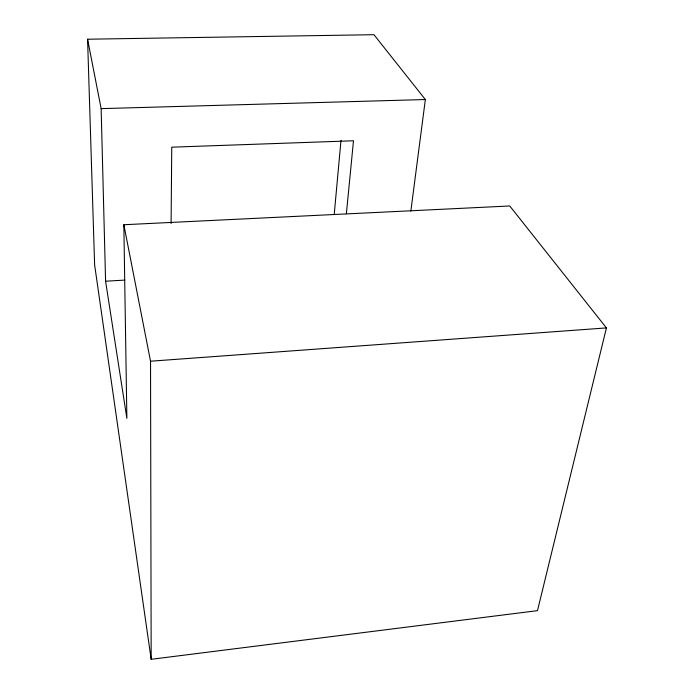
<?xml version="1.0" encoding="UTF-8"?>
<svg xmlns="http://www.w3.org/2000/svg" width="694" height="694" viewBox="0 0 694 694"><rect width="100%" height="100%" fill="white"/><g stroke="black" fill="none" stroke-linecap="round" stroke-linejoin="round"><path stroke-width="1.04" d="M171.097 223.598L171.748 147.18L353.489 140.778L346.367 213.778M334.213 214.533L341.006 140.249M410.831 211.184L425.353 99.537L373.953 34.7L87.574 39.22L94.618 264.856L151.171 659.3L537.494 610.651L606.426 327.906L509.743 205.971L123.844 224.735L126.872 418.387L105.583 281.217L101.142 108.628L87.574 39.22M123.844 224.735L150.529 361.21L606.426 327.906M105.583 281.217L124.781 280.098M101.142 108.628L425.353 99.537M150.529 361.21L151.171 659.3"/></g></svg>
